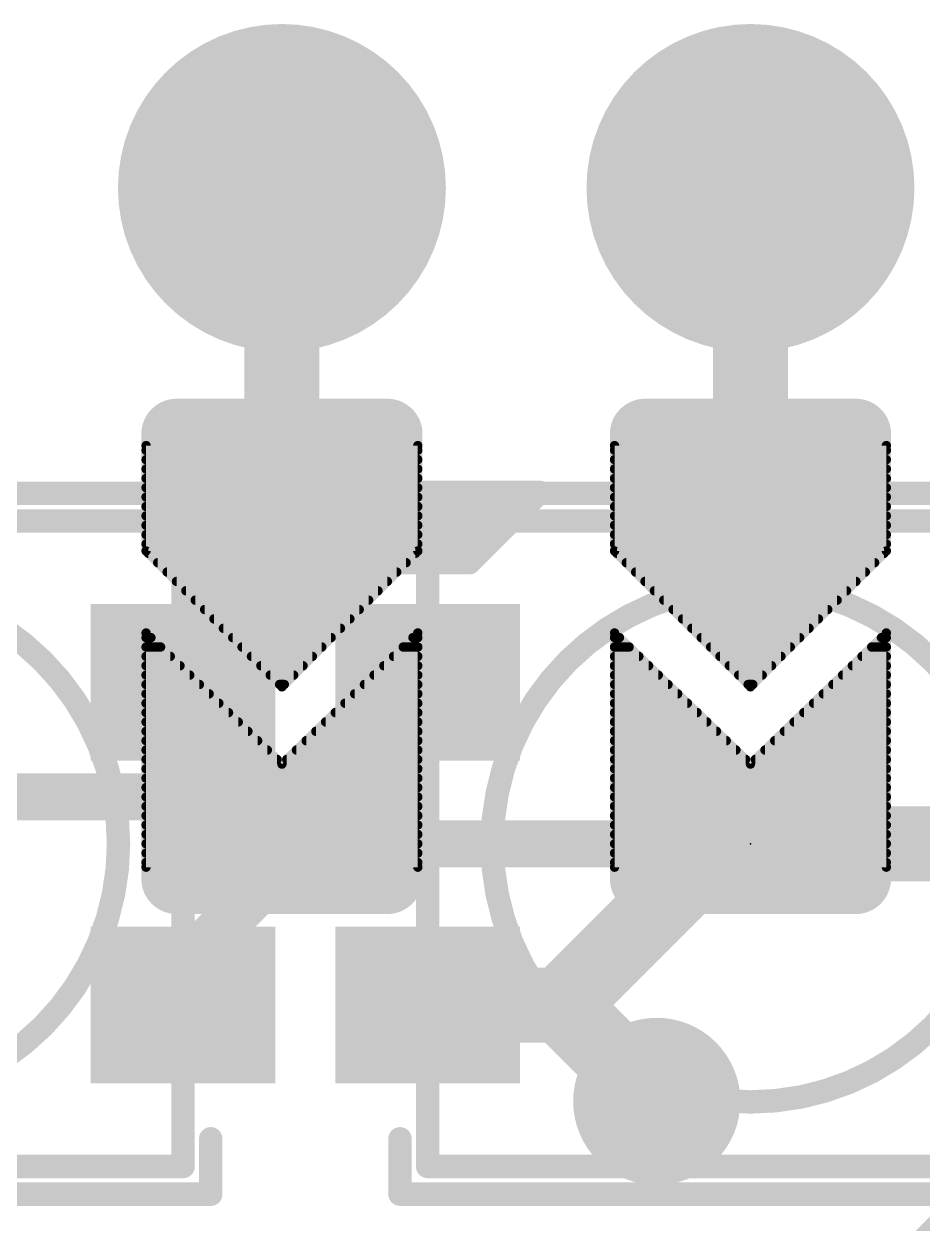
# Model space of a CAD drawing. Extents: x -9.8 to 63.1, y -5.4 to 29.5.
# Drawn here: x 37.97 to 42.85, y 15.97 to 22.48 of the extents above; entities that cross this region are included whole.
import ezdxf

# ---------------------------------------------------------------- set-up
doc = ezdxf.new("R2010")
doc.units = 0
for name, color, linetype in [('1', 12, 'CONTINUOUS'), ('16', 132, 'CONTINUOUS'), ('17', 110, 'CONTINUOUS'), ('18', 110, 'CONTINUOUS'), ('21', 40, 'CONTINUOUS'), ('23', 53, 'CONTINUOUS'), ('51', 253, 'CONTINUOUS')]:
    doc.layers.add(name, color=color, linetype=linetype)

# ---------------------------------------------------------------- blocks, each defined once
blk = doc.blocks.new('RECT')
blk.add_solid([(-0.5, -0.5), (0.5, -0.5), (-0.5, 0.5), (0.5, 0.5)])
blk = doc.blocks.new('ROUNDP')
at = {"const_width": 0.5}
blk.add_lwpolyline([(0, -0.25, 1), (0, 0.25, 1), (0, -0.25)], format="xyb", dxfattribs=at)
blk = doc.blocks.new('RECT121920X243840R50')
at = {"const_width": 0.1905}
blk.add_lwpolyline([(0.2858, -0.5715), (0.2858, 0.5715, 0.4142), (0.1905, 0.6668), (-0.1905, 0.6668, 0.4142), (-0.2858, 0.5715), (-0.2858, -0.5715, 0.4142), (-0.1905, -0.6668), (0.1905, -0.6668, 0.4142)], format="xyb", close=True, dxfattribs=at)
blk.add_solid([(-0.2159, -0.5969), (0.2159, -0.5969), (-0.2159, 0.5969), (0.2159, 0.5969)])
blk = doc.blocks.new('ROUNDV')
at = {"const_width": 0.5}
blk.add_lwpolyline([(0, -0.25, 1), (0, 0.25, 1), (0, -0.25)], format="xyb", dxfattribs=at)

msp = doc.modelspace()

# ---------------------------------------------------------------- linework, layer by layer
at = {"layer": '1'}
for points, const_width in [([(40.16, 18.697), (40.16, 18.909)], 0.254), ([(38.834, 17.371), (40.16, 18.697)], 0.254), ([(41.755, 18.034), (40.88, 17.159)], 0.4064), ([(44.323, 18.034), (41.755, 18.034)], 0.4064), ([(38.834, 17.159), (38.834, 17.371)], 0.254), ([(40.16, 17.159), (40.88, 17.159)], 0.4064), ([(40.88, 17.159), (41.402, 16.637)], 0.4064), ([(42.799, 15.748), (43.561, 16.51)], 0.254)]:
    msp.add_lwpolyline(points, dxfattribs=dict(at, const_width=const_width))
for points, const_width in [([(40.2235, 18.909, 1), (40.0965, 18.909)], 0.127), ([(40.2049, 18.6521, 1), (40.1151, 18.7419)], 0.127), ([(40.0965, 18.697, 1), (40.2235, 18.697)], 0.127), ([(41.755, 18.1356, 1), (41.755, 17.9324)], 0.2032), ([(41.8268, 17.9622, 1), (41.6832, 18.1058)], 0.2032), ([(38.8975, 17.371, 1), (38.7705, 17.371)], 0.127), ([(38.7891, 17.4159, 1), (38.8789, 17.3261)], 0.127), ([(40.16, 17.2606, 1), (40.16, 17.0574)], 0.2032), ([(40.9518, 17.2308, 1), (40.8082, 17.0872)], 0.2032), ([(40.8082, 17.2308, 1), (40.9518, 17.0872)], 0.2032), ([(40.88, 17.0574, 1), (40.88, 17.2606)], 0.2032), ([(38.7705, 17.159, 1), (38.8975, 17.159)], 0.127), ([(41.3302, 16.5652, 1), (41.4738, 16.7088)], 0.2032)]:
    msp.add_lwpolyline(points, format="xyb", dxfattribs=dict(at, const_width=const_width))
at = {"layer": '16'}
for points, const_width in [([(39.37, 21.59), (39.37, 20.066)], 0.4064), ([(41.91, 21.59), (41.91, 20.066)], 0.4064), ([(38.6334, 20.193), (38.6334, 19.6215)], 0.0508), ([(40.1066, 20.193), (38.6334, 20.193)], 0.0508), ([(38.6334, 20.1676), (40.1066, 20.1676)], 0.0508), ([(40.1066, 19.6215), (40.1066, 20.193)], 0.0508), ([(41.1734, 20.193), (41.1734, 19.6215)], 0.0508), ([(42.6466, 20.193), (41.1734, 20.193)], 0.0508), ([(41.1734, 20.1676), (42.6466, 20.1676)], 0.0508), ([(42.6466, 19.6215), (42.6466, 20.193)], 0.0508), ([(38.6334, 20.1168), (40.1066, 20.1168)], 0.0508), ([(41.1734, 20.1168), (42.6466, 20.1168)], 0.0508), ([(38.6334, 20.066), (40.1066, 20.066)], 0.0508), ([(41.1734, 20.066), (42.6466, 20.066)], 0.0508), ([(38.6334, 20.0152), (40.1066, 20.0152)], 0.0508), ([(38.6334, 19.9644), (40.1066, 19.9644)], 0.0508), ([(41.1734, 20.0152), (42.6466, 20.0152)], 0.0508), ([(41.1734, 19.9644), (42.6466, 19.9644)], 0.0508), ([(38.6334, 19.9136), (40.1066, 19.9136)], 0.0508), ([(41.1734, 19.9136), (42.6466, 19.9136)], 0.0508), ([(38.6334, 19.8628), (40.1066, 19.8628)], 0.0508), ([(41.1734, 19.8628), (42.6466, 19.8628)], 0.0508), ([(38.6334, 19.812), (40.1066, 19.812)], 0.0508), ([(38.6334, 19.7612), (40.1066, 19.7612)], 0.0508), ([(41.1734, 19.812), (42.6466, 19.812)], 0.0508), ([(41.1734, 19.7612), (42.6466, 19.7612)], 0.0508), ([(38.6334, 19.7104), (40.1066, 19.7104)], 0.0508), ([(41.1734, 19.7104), (42.6466, 19.7104)], 0.0508), ([(38.6334, 19.6596), (40.1066, 19.6596)], 0.0508), ([(41.1734, 19.6596), (42.6466, 19.6596)], 0.0508), ([(38.6334, 19.6215), (39.37, 18.8849)], 0.0508), ([(38.6461, 19.6088), (40.0939, 19.6088)], 0.0508), ([(39.37, 18.8849), (40.1066, 19.6215)], 0.0508), ([(41.1734, 19.6215), (41.91, 18.8849)], 0.0508), ([(41.1861, 19.6088), (42.6339, 19.6088)], 0.0508), ([(41.91, 18.8849), (42.6466, 19.6215)], 0.0508), ([(38.6969, 19.558), (40.0431, 19.558)], 0.0508), ([(38.7477, 19.5072), (39.9923, 19.5072)], 0.0508), ([(41.2369, 19.558), (42.5831, 19.558)], 0.0508), ([(41.2877, 19.5072), (42.5323, 19.5072)], 0.0508), ([(38.7985, 19.4564), (39.9415, 19.4564)], 0.0508), ([(41.3385, 19.4564), (42.4815, 19.4564)], 0.0508), ([(38.8493, 19.4056), (39.8907, 19.4056)], 0.0508), ([(41.3893, 19.4056), (42.4307, 19.4056)], 0.0508), ([(38.9001, 19.3548), (39.8399, 19.3548)], 0.0508), ([(38.9509, 19.304), (39.7891, 19.304)], 0.0508), ([(41.4401, 19.3548), (42.3799, 19.3548)], 0.0508), ([(41.4909, 19.304), (42.3291, 19.304)], 0.0508), ([(39.0017, 19.2532), (39.7383, 19.2532)], 0.0508), ([(41.5417, 19.2532), (42.2783, 19.2532)], 0.0508), ([(38.6334, 19.177), (39.37, 18.4658)], 0.0508), ([(38.6334, 17.907), (38.6334, 19.177)], 0.0508), ([(39.0525, 19.2024), (39.6875, 19.2024)], 0.0508), ([(39.37, 18.4658), (40.1066, 19.177)], 0.0508), ([(40.1066, 19.177), (40.1066, 17.907)], 0.0508), ([(41.1734, 19.177), (41.91, 18.4658)], 0.0508), ([(41.1734, 17.907), (41.1734, 19.177)], 0.0508), ([(41.5925, 19.2024), (42.2275, 19.2024)], 0.0508), ([(41.91, 18.4658), (42.6466, 19.177)], 0.0508), ([(42.6466, 19.177), (42.6466, 17.907)], 0.0508), ([(38.6334, 19.1516), (38.6597, 19.1516)], 0.0508), ([(39.1033, 19.1516), (39.6367, 19.1516)], 0.0508), ([(40.0803, 19.1516), (40.1066, 19.1516)], 0.0508), ([(41.1734, 19.1516), (41.1997, 19.1516)], 0.0508), ([(41.6433, 19.1516), (42.1767, 19.1516)], 0.0508), ([(42.6203, 19.1516), (42.6466, 19.1516)], 0.0508), ([(38.6334, 19.1008), (38.7123, 19.1008)], 0.0508), ([(38.6334, 19.05), (38.7649, 19.05)], 0.0508), ([(39.1541, 19.1008), (39.5859, 19.1008)], 0.0508), ([(39.2049, 19.05), (39.5351, 19.05)], 0.0508), ([(39.9751, 19.05), (40.1066, 19.05)], 0.0508), ([(40.0277, 19.1008), (40.1066, 19.1008)], 0.0508), ([(41.1734, 19.1008), (41.2523, 19.1008)], 0.0508), ([(41.1734, 19.05), (41.3049, 19.05)], 0.0508), ([(41.6941, 19.1008), (42.1259, 19.1008)], 0.0508), ([(41.7449, 19.05), (42.0751, 19.05)], 0.0508), ([(42.5151, 19.05), (42.6466, 19.05)], 0.0508), ([(42.5677, 19.1008), (42.6466, 19.1008)], 0.0508), ([(38.6334, 18.9992), (38.8176, 18.9992)], 0.0508), ([(39.2557, 18.9992), (39.4843, 18.9992)], 0.0508), ([(39.9225, 18.9992), (40.1066, 18.9992)], 0.0508), ([(41.1734, 18.9992), (41.3576, 18.9992)], 0.0508), ([(41.7957, 18.9992), (42.0243, 18.9992)], 0.0508), ([(42.4625, 18.9992), (42.6466, 18.9992)], 0.0508), ([(38.6334, 18.9484), (38.8702, 18.9484)], 0.0508), ([(39.3065, 18.9484), (39.4335, 18.9484)], 0.0508), ([(39.8698, 18.9484), (40.1066, 18.9484)], 0.0508), ([(41.1734, 18.9484), (41.4102, 18.9484)], 0.0508), ([(41.8465, 18.9484), (41.9735, 18.9484)], 0.0508), ([(42.4098, 18.9484), (42.6466, 18.9484)], 0.0508), ([(38.6334, 18.8976), (38.9228, 18.8976)], 0.0508), ([(38.6334, 18.8468), (38.9754, 18.8468)], 0.0508), ([(39.3573, 18.8976), (39.3827, 18.8976)], 0.0508), ([(39.7646, 18.8468), (40.1066, 18.8468)], 0.0508), ([(39.8172, 18.8976), (40.1066, 18.8976)], 0.0508), ([(41.1734, 18.8976), (41.4628, 18.8976)], 0.0508), ([(41.1734, 18.8468), (41.5154, 18.8468)], 0.0508), ([(41.8973, 18.8976), (41.9227, 18.8976)], 0.0508), ([(42.3046, 18.8468), (42.6466, 18.8468)], 0.0508), ([(42.3572, 18.8976), (42.6466, 18.8976)], 0.0508), ([(38.6334, 18.796), (39.028, 18.796)], 0.0508), ([(39.712, 18.796), (40.1066, 18.796)], 0.0508), ([(41.1734, 18.796), (41.568, 18.796)], 0.0508), ([(42.252, 18.796), (42.6466, 18.796)], 0.0508), ([(38.6334, 18.7452), (39.0806, 18.7452)], 0.0508), ([(39.6594, 18.7452), (40.1066, 18.7452)], 0.0508), ([(41.1734, 18.7452), (41.6206, 18.7452)], 0.0508), ([(42.1994, 18.7452), (42.6466, 18.7452)], 0.0508), ([(38.6334, 18.6944), (39.1332, 18.6944)], 0.0508), ([(39.6068, 18.6944), (40.1066, 18.6944)], 0.0508), ([(41.1734, 18.6944), (41.6732, 18.6944)], 0.0508), ([(42.1468, 18.6944), (42.6466, 18.6944)], 0.0508), ([(38.6334, 18.6436), (39.1859, 18.6436)], 0.0508), ([(38.6334, 18.5928), (39.2385, 18.5928)], 0.0508), ([(39.5015, 18.5928), (40.1066, 18.5928)], 0.0508), ([(39.5541, 18.6436), (40.1066, 18.6436)], 0.0508), ([(41.1734, 18.6436), (41.7259, 18.6436)], 0.0508), ([(41.1734, 18.5928), (41.7785, 18.5928)], 0.0508), ([(42.0415, 18.5928), (42.6466, 18.5928)], 0.0508), ([(42.0941, 18.6436), (42.6466, 18.6436)], 0.0508), ([(38.6334, 18.542), (39.2911, 18.542)], 0.0508), ([(39.4489, 18.542), (40.1066, 18.542)], 0.0508), ([(41.1734, 18.542), (41.8311, 18.542)], 0.0508), ([(41.9889, 18.542), (42.6466, 18.542)], 0.0508), ([(38.6334, 18.4912), (39.3437, 18.4912)], 0.0508), ([(39.3963, 18.4912), (40.1066, 18.4912)], 0.0508), ([(41.1734, 18.4912), (41.8837, 18.4912)], 0.0508), ([(41.9363, 18.4912), (42.6466, 18.4912)], 0.0508), ([(39.116, 18.288), (36.83, 18.288)], 0.254), ([(38.6334, 18.4404), (40.1066, 18.4404)], 0.0508), ([(38.6334, 18.3896), (40.1066, 18.3896)], 0.0508), ([(39.37, 18.034), (39.116, 18.288)], 0.254), ([(41.1734, 18.4404), (42.6466, 18.4404)], 0.0508), ([(41.1734, 18.3896), (42.6466, 18.3896)], 0.0508), ([(38.6334, 18.3388), (40.1066, 18.3388)], 0.0508), ([(41.1734, 18.3388), (42.6466, 18.3388)], 0.0508), ([(38.6334, 18.288), (40.1066, 18.288)], 0.0508), ([(41.1734, 18.288), (42.6466, 18.288)], 0.0508), ([(38.6334, 18.2372), (40.1066, 18.2372)], 0.0508), ([(41.1734, 18.2372), (42.6466, 18.2372)], 0.0508), ([(38.6334, 18.1864), (40.1066, 18.1864)], 0.0508), ([(38.6334, 18.1356), (40.1066, 18.1356)], 0.0508), ([(41.91, 18.034), (39.37, 18.034)], 0.254), ([(41.1734, 18.1864), (42.6466, 18.1864)], 0.0508), ([(41.1734, 18.1356), (42.6466, 18.1356)], 0.0508), ([(44.45, 18.034), (41.91, 18.034)], 0.254), ([(38.6334, 18.0848), (40.1066, 18.0848)], 0.0508), ([(41.1734, 18.0848), (42.6466, 18.0848)], 0.0508), ([(38.6334, 18.034), (40.1066, 18.034)], 0.0508), ([(41.1734, 18.034), (42.6466, 18.034)], 0.0508), ([(38.6334, 17.9832), (40.1066, 17.9832)], 0.0508), ([(41.1734, 17.9832), (42.6466, 17.9832)], 0.0508), ([(38.6334, 17.9324), (40.1066, 17.9324)], 0.0508), ([(40.1066, 17.907), (38.6334, 17.907)], 0.0508), ([(41.1734, 17.9324), (42.6466, 17.9324)], 0.0508), ([(42.6466, 17.907), (41.1734, 17.907)], 0.0508), ([(41.402, 16.637), (41.275, 16.51)], 0.4064), ([(41.275, 16.51), (41.402, 16.383)], 0.4064)]:
    msp.add_lwpolyline(points, dxfattribs=dict(at, const_width=const_width))
for points, const_width in [([(39.4716, 21.59, 1), (39.2684, 21.59)], 0.2032), ([(42.0116, 21.59, 1), (41.8084, 21.59)], 0.2032), ([(38.6461, 20.193, 1), (38.6207, 20.193)], 0.0254), ([(38.6334, 20.2057, 1), (38.6334, 20.1803)], 0.0254), ([(38.6334, 20.1803, 1), (38.6334, 20.1549)], 0.0254), ([(40.1193, 20.193, 1), (40.0939, 20.193)], 0.0254), ([(40.1066, 20.1803, 1), (40.1066, 20.2057)], 0.0254), ([(40.1066, 20.1549, 1), (40.1066, 20.1803)], 0.0254), ([(41.1861, 20.193, 1), (41.1607, 20.193)], 0.0254), ([(41.1734, 20.2057, 1), (41.1734, 20.1803)], 0.0254), ([(41.1734, 20.1803, 1), (41.1734, 20.1549)], 0.0254), ([(42.6593, 20.193, 1), (42.6339, 20.193)], 0.0254), ([(42.6466, 20.1803, 1), (42.6466, 20.2057)], 0.0254), ([(42.6466, 20.1549, 1), (42.6466, 20.1803)], 0.0254), ([(38.6334, 20.1295, 1), (38.6334, 20.1041)], 0.0254), ([(39.2684, 20.066, 1), (39.4716, 20.066)], 0.2032), ([(40.1066, 20.1041, 1), (40.1066, 20.1295)], 0.0254), ([(41.1734, 20.1295, 1), (41.1734, 20.1041)], 0.0254), ([(41.8084, 20.066, 1), (42.0116, 20.066)], 0.2032), ([(42.6466, 20.1041, 1), (42.6466, 20.1295)], 0.0254), ([(38.6334, 20.0787, 1), (38.6334, 20.0533)], 0.0254), ([(40.1066, 20.0533, 1), (40.1066, 20.0787)], 0.0254), ([(41.1734, 20.0787, 1), (41.1734, 20.0533)], 0.0254), ([(42.6466, 20.0533, 1), (42.6466, 20.0787)], 0.0254), ([(38.6334, 20.0279, 1), (38.6334, 20.0025)], 0.0254), ([(38.6334, 19.9771, 1), (38.6334, 19.9517)], 0.0254), ([(40.1066, 20.0025, 1), (40.1066, 20.0279)], 0.0254), ([(40.1066, 19.9517, 1), (40.1066, 19.9771)], 0.0254), ([(41.1734, 20.0279, 1), (41.1734, 20.0025)], 0.0254), ([(41.1734, 19.9771, 1), (41.1734, 19.9517)], 0.0254), ([(42.6466, 20.0025, 1), (42.6466, 20.0279)], 0.0254), ([(42.6466, 19.9517, 1), (42.6466, 19.9771)], 0.0254), ([(38.6334, 19.9263, 1), (38.6334, 19.9009)], 0.0254), ([(40.1066, 19.9009, 1), (40.1066, 19.9263)], 0.0254), ([(41.1734, 19.9263, 1), (41.1734, 19.9009)], 0.0254), ([(42.6466, 19.9009, 1), (42.6466, 19.9263)], 0.0254), ([(38.6334, 19.8755, 1), (38.6334, 19.8501)], 0.0254), ([(40.1066, 19.8501, 1), (40.1066, 19.8755)], 0.0254), ([(41.1734, 19.8755, 1), (41.1734, 19.8501)], 0.0254), ([(42.6466, 19.8501, 1), (42.6466, 19.8755)], 0.0254), ([(38.6334, 19.8247, 1), (38.6334, 19.7993)], 0.0254), ([(38.6334, 19.7739, 1), (38.6334, 19.7485)], 0.0254), ([(40.1066, 19.7993, 1), (40.1066, 19.8247)], 0.0254), ([(40.1066, 19.7485, 1), (40.1066, 19.7739)], 0.0254), ([(41.1734, 19.8247, 1), (41.1734, 19.7993)], 0.0254), ([(41.1734, 19.7739, 1), (41.1734, 19.7485)], 0.0254), ([(42.6466, 19.7993, 1), (42.6466, 19.8247)], 0.0254), ([(42.6466, 19.7485, 1), (42.6466, 19.7739)], 0.0254), ([(38.6334, 19.7231, 1), (38.6334, 19.6977)], 0.0254), ([(40.1066, 19.6977, 1), (40.1066, 19.7231)], 0.0254), ([(41.1734, 19.7231, 1), (41.1734, 19.6977)], 0.0254), ([(42.6466, 19.6977, 1), (42.6466, 19.7231)], 0.0254), ([(38.6334, 19.6723, 1), (38.6334, 19.6469)], 0.0254), ([(40.1066, 19.6469, 1), (40.1066, 19.6723)], 0.0254), ([(41.1734, 19.6723, 1), (41.1734, 19.6469)], 0.0254), ([(42.6466, 19.6469, 1), (42.6466, 19.6723)], 0.0254), ([(38.6424, 19.6305, 1), (38.6244, 19.6125)], 0.0254), ([(38.6207, 19.6215, 1), (38.6461, 19.6215)], 0.0254), ([(38.6461, 19.6215, 1), (38.6461, 19.5961)], 0.0254), ([(40.0939, 19.6215, 1), (40.1193, 19.6215)], 0.0254), ([(40.0939, 19.5961, 1), (40.0939, 19.6215)], 0.0254), ([(40.1156, 19.6125, 1), (40.0976, 19.6305)], 0.0254), ([(41.1824, 19.6305, 1), (41.1644, 19.6125)], 0.0254), ([(41.1607, 19.6215, 1), (41.1861, 19.6215)], 0.0254), ([(41.1861, 19.6215, 1), (41.1861, 19.5961)], 0.0254), ([(42.6339, 19.6215, 1), (42.6593, 19.6215)], 0.0254), ([(42.6339, 19.5961, 1), (42.6339, 19.6215)], 0.0254), ([(42.6556, 19.6125, 1), (42.6376, 19.6305)], 0.0254), ([(38.6969, 19.5707, 1), (38.6969, 19.5453)], 0.0254), ([(38.7477, 19.5199, 1), (38.7477, 19.4945)], 0.0254), ([(39.9923, 19.4945, 1), (39.9923, 19.5199)], 0.0254), ([(40.0431, 19.5453, 1), (40.0431, 19.5707)], 0.0254), ([(41.2369, 19.5707, 1), (41.2369, 19.5453)], 0.0254), ([(41.2877, 19.5199, 1), (41.2877, 19.4945)], 0.0254), ([(42.5323, 19.4945, 1), (42.5323, 19.5199)], 0.0254), ([(42.5831, 19.5453, 1), (42.5831, 19.5707)], 0.0254), ([(38.7985, 19.4691, 1), (38.7985, 19.4437)], 0.0254), ([(39.9415, 19.4437, 1), (39.9415, 19.4691)], 0.0254), ([(41.3385, 19.4691, 1), (41.3385, 19.4437)], 0.0254), ([(42.4815, 19.4437, 1), (42.4815, 19.4691)], 0.0254), ([(38.8493, 19.4183, 1), (38.8493, 19.3929)], 0.0254), ([(39.8907, 19.3929, 1), (39.8907, 19.4183)], 0.0254), ([(41.3893, 19.4183, 1), (41.3893, 19.3929)], 0.0254), ([(42.4307, 19.3929, 1), (42.4307, 19.4183)], 0.0254), ([(38.9001, 19.3675, 1), (38.9001, 19.3421)], 0.0254), ([(38.9509, 19.3167, 1), (38.9509, 19.2913)], 0.0254), ([(39.7891, 19.2913, 1), (39.7891, 19.3167)], 0.0254), ([(39.8399, 19.3421, 1), (39.8399, 19.3675)], 0.0254), ([(41.4401, 19.3675, 1), (41.4401, 19.3421)], 0.0254), ([(41.4909, 19.3167, 1), (41.4909, 19.2913)], 0.0254), ([(42.3291, 19.2913, 1), (42.3291, 19.3167)], 0.0254), ([(42.3799, 19.3421, 1), (42.3799, 19.3675)], 0.0254), ([(39.0017, 19.2659, 1), (39.0017, 19.2405)], 0.0254), ([(39.7383, 19.2405, 1), (39.7383, 19.2659)], 0.0254), ([(41.5417, 19.2659, 1), (41.5417, 19.2405)], 0.0254), ([(42.2783, 19.2405, 1), (42.2783, 19.2659)], 0.0254), ([(38.6422, 19.1861, 1), (38.6246, 19.1679)], 0.0254), ([(38.6461, 19.177, 1), (38.6207, 19.177)], 0.0254), ([(39.0525, 19.2151, 1), (39.0525, 19.1897)], 0.0254), ([(39.6875, 19.1897, 1), (39.6875, 19.2151)], 0.0254), ([(40.1193, 19.177, 1), (40.0939, 19.177)], 0.0254), ([(40.1154, 19.1679, 1), (40.0978, 19.1861)], 0.0254), ([(41.1822, 19.1861, 1), (41.1646, 19.1679)], 0.0254), ([(41.1861, 19.177, 1), (41.1607, 19.177)], 0.0254), ([(41.5925, 19.2151, 1), (41.5925, 19.1897)], 0.0254), ([(42.2275, 19.1897, 1), (42.2275, 19.2151)], 0.0254), ([(42.6593, 19.177, 1), (42.6339, 19.177)], 0.0254), ([(42.6554, 19.1679, 1), (42.6378, 19.1861)], 0.0254), ([(38.6334, 19.1643, 1), (38.6334, 19.1389)], 0.0254), ([(38.6597, 19.1389, 1), (38.6597, 19.1643)], 0.0254), ([(39.1033, 19.1643, 1), (39.1033, 19.1389)], 0.0254), ([(39.6367, 19.1389, 1), (39.6367, 19.1643)], 0.0254), ([(40.0803, 19.1643, 1), (40.0803, 19.1389)], 0.0254), ([(40.1066, 19.1389, 1), (40.1066, 19.1643)], 0.0254), ([(41.1734, 19.1643, 1), (41.1734, 19.1389)], 0.0254), ([(41.1997, 19.1389, 1), (41.1997, 19.1643)], 0.0254), ([(41.6433, 19.1643, 1), (41.6433, 19.1389)], 0.0254), ([(42.1767, 19.1389, 1), (42.1767, 19.1643)], 0.0254), ([(42.6203, 19.1643, 1), (42.6203, 19.1389)], 0.0254), ([(42.6466, 19.1389, 1), (42.6466, 19.1643)], 0.0254), ([(38.6334, 19.1135, 1), (38.6334, 19.0881)], 0.0254), ([(38.6334, 19.0627, 1), (38.6334, 19.0373)], 0.0254), ([(38.7123, 19.0881, 1), (38.7123, 19.1135)], 0.0254), ([(38.7649, 19.0373, 1), (38.7649, 19.0627)], 0.0254), ([(39.1541, 19.1135, 1), (39.1541, 19.0881)], 0.0254), ([(39.2049, 19.0627, 1), (39.2049, 19.0373)], 0.0254), ([(39.5351, 19.0373, 1), (39.5351, 19.0627)], 0.0254), ([(39.5859, 19.0881, 1), (39.5859, 19.1135)], 0.0254), ([(39.9751, 19.0627, 1), (39.9751, 19.0373)], 0.0254), ([(40.0277, 19.1135, 1), (40.0277, 19.0881)], 0.0254), ([(40.1066, 19.0881, 1), (40.1066, 19.1135)], 0.0254), ([(40.1066, 19.0373, 1), (40.1066, 19.0627)], 0.0254), ([(41.1734, 19.1135, 1), (41.1734, 19.0881)], 0.0254), ([(41.1734, 19.0627, 1), (41.1734, 19.0373)], 0.0254), ([(41.2523, 19.0881, 1), (41.2523, 19.1135)], 0.0254), ([(41.3049, 19.0373, 1), (41.3049, 19.0627)], 0.0254), ([(41.6941, 19.1135, 1), (41.6941, 19.0881)], 0.0254), ([(41.7449, 19.0627, 1), (41.7449, 19.0373)], 0.0254), ([(42.0751, 19.0373, 1), (42.0751, 19.0627)], 0.0254), ([(42.1259, 19.0881, 1), (42.1259, 19.1135)], 0.0254), ([(42.5151, 19.0627, 1), (42.5151, 19.0373)], 0.0254), ([(42.5677, 19.1135, 1), (42.5677, 19.0881)], 0.0254), ([(42.6466, 19.0881, 1), (42.6466, 19.1135)], 0.0254), ([(42.6466, 19.0373, 1), (42.6466, 19.0627)], 0.0254), ([(38.6334, 19.0119, 1), (38.6334, 18.9865)], 0.0254), ([(38.8176, 18.9865, 1), (38.8176, 19.0119)], 0.0254), ([(39.2557, 19.0119, 1), (39.2557, 18.9865)], 0.0254), ([(39.4843, 18.9865, 1), (39.4843, 19.0119)], 0.0254), ([(39.9225, 19.0119, 1), (39.9225, 18.9865)], 0.0254), ([(40.1066, 18.9865, 1), (40.1066, 19.0119)], 0.0254), ([(41.1734, 19.0119, 1), (41.1734, 18.9865)], 0.0254), ([(41.3576, 18.9865, 1), (41.3576, 19.0119)], 0.0254), ([(41.7957, 19.0119, 1), (41.7957, 18.9865)], 0.0254), ([(42.0243, 18.9865, 1), (42.0243, 19.0119)], 0.0254), ([(42.4625, 19.0119, 1), (42.4625, 18.9865)], 0.0254), ([(42.6466, 18.9865, 1), (42.6466, 19.0119)], 0.0254), ([(38.6334, 18.9611, 1), (38.6334, 18.9357)], 0.0254), ([(38.8702, 18.9357, 1), (38.8702, 18.9611)], 0.0254), ([(39.3065, 18.9611, 1), (39.3065, 18.9357)], 0.0254), ([(39.4335, 18.9357, 1), (39.4335, 18.9611)], 0.0254), ([(39.8698, 18.9611, 1), (39.8698, 18.9357)], 0.0254), ([(40.1066, 18.9357, 1), (40.1066, 18.9611)], 0.0254), ([(41.1734, 18.9611, 1), (41.1734, 18.9357)], 0.0254), ([(41.4102, 18.9357, 1), (41.4102, 18.9611)], 0.0254), ([(41.8465, 18.9611, 1), (41.8465, 18.9357)], 0.0254), ([(41.9735, 18.9357, 1), (41.9735, 18.9611)], 0.0254), ([(42.4098, 18.9611, 1), (42.4098, 18.9357)], 0.0254), ([(42.6466, 18.9357, 1), (42.6466, 18.9611)], 0.0254), ([(38.6334, 18.9103, 1), (38.6334, 18.8849)], 0.0254), ([(38.6334, 18.8595, 1), (38.6334, 18.8341)], 0.0254), ([(38.9228, 18.8849, 1), (38.9228, 18.9103)], 0.0254), ([(38.9754, 18.8341, 1), (38.9754, 18.8595)], 0.0254), ([(39.3573, 18.9103, 1), (39.3573, 18.8849)], 0.0254), ([(39.361, 18.8939, 1), (39.379, 18.8759)], 0.0254), ([(39.361, 18.8759, 1), (39.379, 18.8939)], 0.0254), ([(39.3827, 18.8849, 1), (39.3827, 18.9103)], 0.0254), ([(39.7646, 18.8595, 1), (39.7646, 18.8341)], 0.0254), ([(39.8172, 18.9103, 1), (39.8172, 18.8849)], 0.0254), ([(40.1066, 18.8849, 1), (40.1066, 18.9103)], 0.0254), ([(40.1066, 18.8341, 1), (40.1066, 18.8595)], 0.0254), ([(41.1734, 18.9103, 1), (41.1734, 18.8849)], 0.0254), ([(41.1734, 18.8595, 1), (41.1734, 18.8341)], 0.0254), ([(41.4628, 18.8849, 1), (41.4628, 18.9103)], 0.0254), ([(41.5154, 18.8341, 1), (41.5154, 18.8595)], 0.0254), ([(41.8973, 18.9103, 1), (41.8973, 18.8849)], 0.0254), ([(41.901, 18.8939, 1), (41.919, 18.8759)], 0.0254), ([(41.901, 18.8759, 1), (41.919, 18.8939)], 0.0254), ([(41.9227, 18.8849, 1), (41.9227, 18.9103)], 0.0254), ([(42.3046, 18.8595, 1), (42.3046, 18.8341)], 0.0254), ([(42.3572, 18.9103, 1), (42.3572, 18.8849)], 0.0254), ([(42.6466, 18.8849, 1), (42.6466, 18.9103)], 0.0254), ([(42.6466, 18.8341, 1), (42.6466, 18.8595)], 0.0254), ([(38.6334, 18.8087, 1), (38.6334, 18.7833)], 0.0254), ([(39.028, 18.7833, 1), (39.028, 18.8087)], 0.0254), ([(39.712, 18.8087, 1), (39.712, 18.7833)], 0.0254), ([(40.1066, 18.7833, 1), (40.1066, 18.8087)], 0.0254), ([(41.1734, 18.8087, 1), (41.1734, 18.7833)], 0.0254), ([(41.568, 18.7833, 1), (41.568, 18.8087)], 0.0254), ([(42.252, 18.8087, 1), (42.252, 18.7833)], 0.0254), ([(42.6466, 18.7833, 1), (42.6466, 18.8087)], 0.0254), ([(38.6334, 18.7579, 1), (38.6334, 18.7325)], 0.0254), ([(39.0806, 18.7325, 1), (39.0806, 18.7579)], 0.0254), ([(39.6594, 18.7579, 1), (39.6594, 18.7325)], 0.0254), ([(40.1066, 18.7325, 1), (40.1066, 18.7579)], 0.0254), ([(41.1734, 18.7579, 1), (41.1734, 18.7325)], 0.0254), ([(41.6206, 18.7325, 1), (41.6206, 18.7579)], 0.0254), ([(42.1994, 18.7579, 1), (42.1994, 18.7325)], 0.0254), ([(42.6466, 18.7325, 1), (42.6466, 18.7579)], 0.0254), ([(38.6334, 18.7071, 1), (38.6334, 18.6817)], 0.0254), ([(39.1332, 18.6817, 1), (39.1332, 18.7071)], 0.0254), ([(39.6068, 18.7071, 1), (39.6068, 18.6817)], 0.0254), ([(40.1066, 18.6817, 1), (40.1066, 18.7071)], 0.0254), ([(41.1734, 18.7071, 1), (41.1734, 18.6817)], 0.0254), ([(41.6732, 18.6817, 1), (41.6732, 18.7071)], 0.0254), ([(42.1468, 18.7071, 1), (42.1468, 18.6817)], 0.0254), ([(42.6466, 18.6817, 1), (42.6466, 18.7071)], 0.0254), ([(38.6334, 18.6563, 1), (38.6334, 18.6309)], 0.0254), ([(38.6334, 18.6055, 1), (38.6334, 18.5801)], 0.0254), ([(39.1859, 18.6309, 1), (39.1859, 18.6563)], 0.0254), ([(39.2385, 18.5801, 1), (39.2385, 18.6055)], 0.0254), ([(39.5015, 18.6055, 1), (39.5015, 18.5801)], 0.0254), ([(39.5541, 18.6563, 1), (39.5541, 18.6309)], 0.0254), ([(40.1066, 18.6309, 1), (40.1066, 18.6563)], 0.0254), ([(40.1066, 18.5801, 1), (40.1066, 18.6055)], 0.0254), ([(41.1734, 18.6563, 1), (41.1734, 18.6309)], 0.0254), ([(41.1734, 18.6055, 1), (41.1734, 18.5801)], 0.0254), ([(41.7259, 18.6309, 1), (41.7259, 18.6563)], 0.0254), ([(41.7785, 18.5801, 1), (41.7785, 18.6055)], 0.0254), ([(42.0415, 18.6055, 1), (42.0415, 18.5801)], 0.0254), ([(42.0941, 18.6563, 1), (42.0941, 18.6309)], 0.0254), ([(42.6466, 18.6309, 1), (42.6466, 18.6563)], 0.0254), ([(42.6466, 18.5801, 1), (42.6466, 18.6055)], 0.0254), ([(38.6334, 18.5547, 1), (38.6334, 18.5293)], 0.0254), ([(39.2911, 18.5293, 1), (39.2911, 18.5547)], 0.0254), ([(39.4489, 18.5547, 1), (39.4489, 18.5293)], 0.0254), ([(40.1066, 18.5293, 1), (40.1066, 18.5547)], 0.0254), ([(41.1734, 18.5547, 1), (41.1734, 18.5293)], 0.0254), ([(41.8311, 18.5293, 1), (41.8311, 18.5547)], 0.0254), ([(41.9889, 18.5547, 1), (41.9889, 18.5293)], 0.0254), ([(42.6466, 18.5293, 1), (42.6466, 18.5547)], 0.0254), ([(38.6334, 18.5039, 1), (38.6334, 18.4785)], 0.0254), ([(39.3437, 18.4785, 1), (39.3437, 18.5039)], 0.0254), ([(39.3612, 18.4749, 1), (39.3788, 18.4567)], 0.0254), ([(39.3612, 18.4567, 1), (39.3788, 18.4749)], 0.0254), ([(39.3963, 18.5039, 1), (39.3963, 18.4785)], 0.0254), ([(40.1066, 18.4785, 1), (40.1066, 18.5039)], 0.0254), ([(41.1734, 18.5039, 1), (41.1734, 18.4785)], 0.0254), ([(41.8837, 18.4785, 1), (41.8837, 18.5039)], 0.0254), ([(41.9012, 18.4749, 1), (41.9188, 18.4567)], 0.0254), ([(41.9012, 18.4567, 1), (41.9188, 18.4749)], 0.0254), ([(41.9363, 18.5039, 1), (41.9363, 18.4785)], 0.0254), ([(42.6466, 18.4785, 1), (42.6466, 18.5039)], 0.0254), ([(38.6334, 18.4531, 1), (38.6334, 18.4277)], 0.0254), ([(38.6334, 18.4023, 1), (38.6334, 18.3769)], 0.0254), ([(39.1609, 18.3329, 1), (39.0711, 18.2431)], 0.127), ([(39.116, 18.2245, 1), (39.116, 18.3515)], 0.127), ([(40.1066, 18.4277, 1), (40.1066, 18.4531)], 0.0254), ([(40.1066, 18.3769, 1), (40.1066, 18.4023)], 0.0254), ([(41.1734, 18.4531, 1), (41.1734, 18.4277)], 0.0254), ([(41.1734, 18.4023, 1), (41.1734, 18.3769)], 0.0254), ([(42.6466, 18.4277, 1), (42.6466, 18.4531)], 0.0254), ([(42.6466, 18.3769, 1), (42.6466, 18.4023)], 0.0254), ([(38.6334, 18.3515, 1), (38.6334, 18.3261)], 0.0254), ([(40.1066, 18.3261, 1), (40.1066, 18.3515)], 0.0254), ([(41.1734, 18.3515, 1), (41.1734, 18.3261)], 0.0254), ([(42.6466, 18.3261, 1), (42.6466, 18.3515)], 0.0254), ([(38.6334, 18.3007, 1), (38.6334, 18.2753)], 0.0254), ([(40.1066, 18.2753, 1), (40.1066, 18.3007)], 0.0254), ([(41.1734, 18.3007, 1), (41.1734, 18.2753)], 0.0254), ([(42.6466, 18.2753, 1), (42.6466, 18.3007)], 0.0254), ([(38.6334, 18.2499, 1), (38.6334, 18.2245)], 0.0254), ([(40.1066, 18.2245, 1), (40.1066, 18.2499)], 0.0254), ([(41.1734, 18.2499, 1), (41.1734, 18.2245)], 0.0254), ([(42.6466, 18.2245, 1), (42.6466, 18.2499)], 0.0254), ([(38.6334, 18.1991, 1), (38.6334, 18.1737)], 0.0254), ([(38.6334, 18.1483, 1), (38.6334, 18.1229)], 0.0254), ([(39.37, 18.0975, 1), (39.37, 17.9705)], 0.127), ([(40.1066, 18.1737, 1), (40.1066, 18.1991)], 0.0254), ([(40.1066, 18.1229, 1), (40.1066, 18.1483)], 0.0254), ([(41.1734, 18.1991, 1), (41.1734, 18.1737)], 0.0254), ([(41.1734, 18.1483, 1), (41.1734, 18.1229)], 0.0254), ([(41.91, 18.0975, 1), (41.91, 17.9705)], 0.127), ([(41.91, 17.9705, 1), (41.91, 18.0975)], 0.127), ([(42.6466, 18.1737, 1), (42.6466, 18.1991)], 0.0254), ([(42.6466, 18.1229, 1), (42.6466, 18.1483)], 0.0254), ([(38.6334, 18.0975, 1), (38.6334, 18.0721)], 0.0254), ([(39.3251, 17.9891, 1), (39.4149, 18.0789)], 0.127), ([(40.1066, 18.0721, 1), (40.1066, 18.0975)], 0.0254), ([(41.1734, 18.0975, 1), (41.1734, 18.0721)], 0.0254), ([(42.6466, 18.0721, 1), (42.6466, 18.0975)], 0.0254), ([(38.6334, 18.0467, 1), (38.6334, 18.0213)], 0.0254), ([(40.1066, 18.0213, 1), (40.1066, 18.0467)], 0.0254), ([(41.1734, 18.0467, 1), (41.1734, 18.0213)], 0.0254), ([(42.6466, 18.0213, 1), (42.6466, 18.0467)], 0.0254), ([(38.6334, 17.9959, 1), (38.6334, 17.9705)], 0.0254), ([(40.1066, 17.9705, 1), (40.1066, 17.9959)], 0.0254), ([(41.1734, 17.9959, 1), (41.1734, 17.9705)], 0.0254), ([(42.6466, 17.9705, 1), (42.6466, 17.9959)], 0.0254), ([(38.6334, 17.9451, 1), (38.6334, 17.9197)], 0.0254), ([(38.6334, 17.9197, 1), (38.6334, 17.8943)], 0.0254), ([(38.6207, 17.907, 1), (38.6461, 17.907)], 0.0254), ([(40.0939, 17.907, 1), (40.1193, 17.907)], 0.0254), ([(40.1066, 17.9197, 1), (40.1066, 17.9451)], 0.0254), ([(40.1066, 17.8943, 1), (40.1066, 17.9197)], 0.0254), ([(41.1734, 17.9451, 1), (41.1734, 17.9197)], 0.0254), ([(41.1734, 17.9197, 1), (41.1734, 17.8943)], 0.0254), ([(41.1607, 17.907, 1), (41.1861, 17.907)], 0.0254), ([(42.6339, 17.907, 1), (42.6593, 17.907)], 0.0254), ([(42.6466, 17.9197, 1), (42.6466, 17.9451)], 0.0254), ([(42.6466, 17.8943, 1), (42.6466, 17.9197)], 0.0254), ([(41.4738, 16.5652, 1), (41.3302, 16.7088)], 0.2032), ([(41.3468, 16.5818, 1), (41.2032, 16.4382)], 0.2032), ([(41.2032, 16.5818, 1), (41.3468, 16.4382)], 0.2032), ([(41.3302, 16.3112, 1), (41.4738, 16.4548)], 0.2032)]:
    msp.add_lwpolyline(points, format="xyb", dxfattribs=dict(at, const_width=const_width))
at = {"layer": '21', "const_width": 0.127}
for points in [[(35.184, 19.934), (38.984, 19.934)], [(38.984, 19.934), (38.984, 19.634)], [(40.005, 19.939), (40.005, 19.558)], [(40.767, 19.939), (40.005, 19.939)], [(40.01, 19.634), (40.01, 19.934)], [(40.01, 19.934), (43.81, 19.934)], [(40.386, 19.558), (40.767, 19.939)], [(40.005, 19.812), (40.64, 19.812)], [(40.005, 19.685), (40.513, 19.685)], [(40.005, 19.558), (40.386, 19.558)], [(40.005, 19.558), (40.386, 19.558)], [(38.984, 16.134), (38.984, 16.434)], [(40.01, 16.434), (40.01, 16.134)], [(35.184, 16.134), (38.984, 16.134)], [(40.01, 16.134), (43.81, 16.134)]]:
    msp.add_lwpolyline(points, dxfattribs=at)
at = {"layer": '21', "const_width": 0.0635}
for points in [[(39.0158, 19.934, 1), (38.9522, 19.934)], [(38.984, 19.9023, 1), (38.984, 19.9657)], [(40.0368, 19.939, 1), (39.9733, 19.939)], [(40.005, 19.9707, 1), (40.005, 19.9073)], [(40.0418, 19.934, 1), (39.9783, 19.934)], [(40.01, 19.9657, 1), (40.01, 19.9023)], [(40.7895, 19.9165, 1), (40.7445, 19.9615)], [(40.767, 19.9073, 1), (40.767, 19.9707)], [(40.005, 19.8438, 1), (40.005, 19.7803)], [(40.64, 19.7803, 1), (40.64, 19.8438)], [(40.005, 19.7168, 1), (40.005, 19.6533)], [(40.513, 19.6533, 1), (40.513, 19.7168)], [(38.9522, 19.634, 1), (39.0158, 19.634)], [(39.9783, 19.634, 1), (40.0418, 19.634)], [(40.005, 19.5897, 1), (40.005, 19.5263)], [(40.005, 19.5897, 1), (40.005, 19.5263)], [(39.9733, 19.558, 1), (40.0368, 19.558)], [(40.3635, 19.5805, 1), (40.4085, 19.5355)], [(40.386, 19.5263, 1), (40.386, 19.5897)], [(40.386, 19.5263, 1), (40.386, 19.5897)], [(39.0158, 16.434, 1), (38.9522, 16.434)], [(40.0418, 16.434, 1), (39.9783, 16.434)], [(38.9522, 16.134, 1), (39.0158, 16.134)], [(38.984, 16.1023, 1), (38.984, 16.1657)], [(40.01, 16.1657, 1), (40.01, 16.1023)], [(39.9783, 16.134, 1), (40.0418, 16.134)]]:
    msp.add_lwpolyline(points, format="xyb", dxfattribs=at)
at = {"layer": '23'}
msp.add_point((41.91, 18.034), dxfattribs=at)
at = {"layer": '51', "const_width": 0.127}
for points in [[(35.334, 19.784), (38.834, 19.784)], [(38.834, 19.784), (38.834, 16.284)], [(40.16, 19.784), (43.66, 19.784)], [(40.16, 16.284), (40.16, 19.784)], [(38.834, 16.284), (35.334, 16.284)], [(43.66, 16.284), (40.16, 16.284)]]:
    msp.add_lwpolyline(points, dxfattribs=at)
at = {"layer": '51'}
for points, const_width in [([(38.8658, 19.784, 1), (38.8023, 19.784)], 0.0635), ([(38.834, 19.7523, 1), (38.834, 19.8158)], 0.0635), ([(40.16, 19.8158, 1), (40.16, 19.7523)], 0.0635), ([(40.1918, 19.784, 1), (40.1283, 19.784)], 0.0635), ([(37.084, 16.634, 1), (37.084, 19.434, 1), (37.084, 16.634)], 0.127), ([(41.91, 16.634, 1), (41.91, 19.434, 1), (41.91, 16.634)], 0.127), ([(38.834, 16.2523, 1), (38.834, 16.3158)], 0.0635), ([(40.16, 16.3158, 1), (40.16, 16.2523)], 0.0635), ([(38.8023, 16.284, 1), (38.8658, 16.284)], 0.0635), ([(40.1283, 16.284, 1), (40.1918, 16.284)], 0.0635)]:
    msp.add_lwpolyline(points, format="xyb", dxfattribs=dict(at, const_width=const_width))

# ---------------------------------------------------------------- block references
at = {"layer": '1', "xscale": 0.85, "rotation": 90}
for p in [(38.834, 18.909), (40.16, 18.909), (38.834, 17.159), (40.16, 17.159)]:
    msp.add_blockref('RECT', p, dxfattribs=at)
at = {"layer": '16', "rotation": 270}
for p in [(39.37, 20.066), (41.91, 20.066), (39.37, 18.034), (41.91, 18.034)]:
    msp.add_blockref('RECT121920X243840R50', p, dxfattribs=at)
at = {"layer": '17', "xscale": 1.778, "yscale": 1.778}
for p in [(39.37, 21.59), (39.37, 21.59), (41.91, 21.59), (41.91, 21.59)]:
    msp.add_blockref('ROUNDP', p, dxfattribs=at)
at = {"layer": '18', "xscale": 0.9064, "yscale": 0.9064}
msp.add_blockref('ROUNDV', (41.402, 16.637), dxfattribs=at)
msp.add_blockref('ROUNDV', (41.402, 16.637), dxfattribs=at)

doc.saveas('drawing.dxf')
